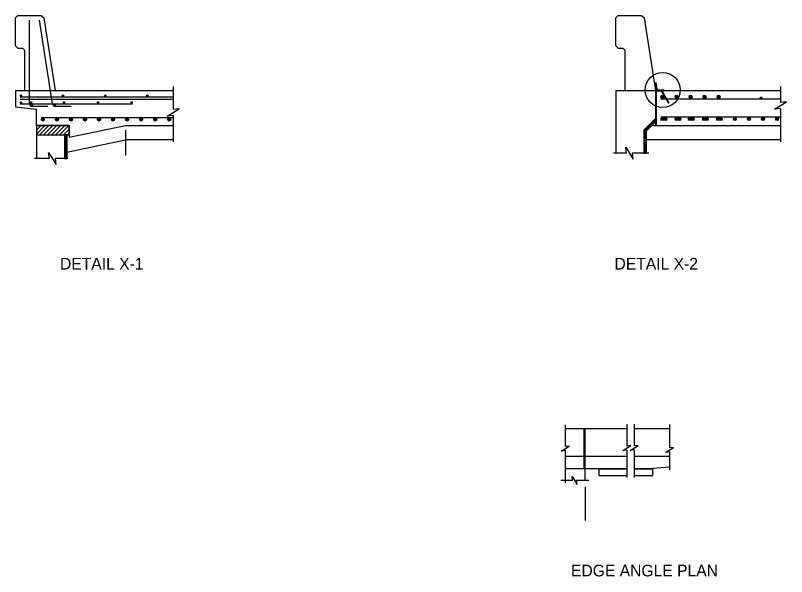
# Model space of a CAD drawing. Extents: x 1057 to 1110.2, y 876.6 to 919.1.
# Drawn here: x 1056.97 to 1084.42, y 898.07 to 918.04 of the extents above; entities that cross this region are included whole.
import ezdxf

# ---------------------------------------------------------------- set-up
doc = ezdxf.new("R2010")
doc.units = 0
for name, color, linetype in [('border_NO-PLOT', 7, 'Continuous'), ('pp_PRESENTATION', 7, 'Continuous'), ('str_Concrete-A', 7, 'Continuous'), ('str_Hatching-A', 7, 'Continuous'), ('str_Layout-A', 7, 'Continuous'), ('str_Misc-Steel-A', 7, 'Continuous'), ('str_Reinforcement-A', 7, 'Continuous'), ('str_Text-A', 7, 'Continuous')]:
    doc.layers.add(name, color=color, linetype=linetype)

msp = doc.modelspace()

# ---------------------------------------------------------------- linework, layer by layer
at = {"layer": 'pp_PRESENTATION'}
msp.add_circle((1080.015, 915.383), 0.622, dxfattribs=at)
at = {"layer": 'str_Concrete-A'}
for p, q in [((1057.049, 918.036), (1056.966, 917.953)), ((1056.966, 916.953), (1056.966, 917.953)), ((1057.049, 918.036), (1057.883, 918.036)), ((1057.883, 918.036), (1057.979, 917.954)), ((1057.979, 917.954), (1058.383, 915.369)), ((1078.422, 918.036), (1078.339, 917.953)), ((1078.339, 916.953), (1078.339, 917.953)), ((1078.422, 918.036), (1079.256, 918.036)), ((1079.256, 918.036), (1079.352, 917.954)), ((1079.352, 917.954), (1079.756, 915.369)), ((1056.966, 916.953), (1057.049, 916.869)), ((1057.049, 916.869), (1057.216, 916.869)), ((1057.216, 916.869), (1057.299, 916.786)), ((1078.339, 916.953), (1078.422, 916.869)), ((1078.422, 916.869), (1078.589, 916.869)), ((1078.589, 916.869), (1078.672, 916.786)), ((1057.299, 915.369), (1057.299, 916.786)), ((1078.672, 915.369), (1078.672, 916.786)), ((1062.585, 915.511), (1062.585, 914.692)), ((1084.21, 915.511), (1084.21, 914.936)), ((1056.966, 915.369), (1056.966, 914.786)), ((1056.966, 915.369), (1062.581, 915.369)), ((1078.339, 915.369), (1078.339, 913.14)), ((1078.339, 915.369), (1084.198, 915.369)), ((1079.756, 915.369), (1079.756, 914.119)), ((1079.777, 915.369), (1079.777, 914.119)), ((1056.966, 914.786), (1057.716, 914.703)), ((1057.716, 914.119), (1057.716, 914.703)), ((1084.21, 914.723), (1084.21, 913.537)), ((1062.585, 914.479), (1062.585, 913.537)), ((1079.339, 913.953), (1079.756, 914.369)), ((1057.716, 914.119), (1057.716, 913.786)), ((1058.883, 914.119), (1057.716, 914.119)), ((1057.716, 914.119), (1058.883, 914.119)), ((1058.883, 913.703), (1060.883, 914.119)), ((1058.883, 914.119), (1058.883, 913.703)), ((1058.883, 913.786), (1058.883, 914.119)), ((1060.883, 914.119), (1062.581, 914.119)), ((1079.623, 914.119), (1079.777, 914.119)), ((1079.777, 914.119), (1084.21, 914.119)), ((1079.339, 913.953), (1079.339, 913.14)), ((1057.716, 913.786), (1057.716, 912.949)), ((1057.716, 913.786), (1058.716, 913.786)), ((1057.716, 913.786), (1058.883, 913.786)), ((1058.716, 913.786), (1058.716, 912.949)), ((1058.716, 913.786), (1058.799, 913.786)), ((1058.799, 913.786), (1058.883, 913.786)), ((1058.799, 913.175), (1060.934, 913.619)), ((1060.934, 913.619), (1062.581, 913.619)), ((1079.422, 913.619), (1084.198, 913.619)), ((1078.723, 913.141), (1078.265, 913.141)), ((1079.517, 913.141), (1078.936, 913.141)), ((1058.176, 912.949), (1057.642, 912.949)), ((1058.831, 912.949), (1058.389, 912.949)), ((1076.538, 903.476), (1076.538, 902.697)), ((1078.739, 903.49), (1078.739, 902.715)), ((1078.992, 903.493), (1078.992, 902.718)), ((1080.251, 903.482), (1080.251, 902.649)), ((1076.547, 903.34), (1078.741, 903.34)), ((1077.212, 901.923), (1077.212, 903.34)), ((1077.254, 901.5), (1077.254, 903.34)), ((1078.992, 903.34), (1080.251, 903.34)), ((1076.538, 902.555), (1076.538, 901.403)), ((1078.739, 902.573), (1078.739, 901.594)), ((1078.992, 902.576), (1078.992, 901.597)), ((1077.212, 902.34), (1076.547, 902.34)), ((1078.741, 902.34), (1077.254, 902.34)), ((1080.251, 902.34), (1078.992, 902.34)), ((1080.251, 902.507), (1080.251, 901.852)), ((1076.547, 901.923), (1078.741, 901.923)), ((1078.992, 901.923), (1079.661, 901.923)), ((1080.251, 901.964), (1079.661, 901.923)), ((1076.803, 901.496), (1076.383, 901.496)), ((1077.381, 901.496), (1076.945, 901.496))]:
    msp.add_line(p, q, dxfattribs=at)
for points in [[(1084.21, 914.723), (1083.997, 914.696), (1084.424, 914.963), (1084.21, 914.936)], [(1062.585, 914.479), (1062.372, 914.452), (1062.799, 914.719), (1062.585, 914.692)], [(1078.723, 913.141), (1078.696, 913.354), (1078.963, 912.928), (1078.936, 913.141)], [(1058.176, 912.949), (1058.149, 913.162), (1058.416, 912.736), (1058.389, 912.949)], [(1076.538, 902.555), (1076.396, 902.537), (1076.681, 902.715), (1076.538, 902.697)], [(1078.739, 902.573), (1078.597, 902.555), (1078.881, 902.733), (1078.739, 902.715)], [(1078.992, 902.576), (1078.85, 902.558), (1079.134, 902.736), (1078.992, 902.718)], [(1080.251, 902.507), (1080.108, 902.489), (1080.393, 902.667), (1080.251, 902.649)], [(1076.803, 901.496), (1076.785, 901.638), (1076.963, 901.353), (1076.945, 901.496)]]:
    msp.add_lwpolyline(points, dxfattribs=at)
at = {"layer": 'str_Hatching-A'}
for p, q in [((1079.756, 914.369), (1079.339, 913.953)), ((1079.756, 914.369), (1079.339, 913.953)), ((1079.752, 914.365), (1079.756, 914.361)), ((1079.756, 914.252), (1079.756, 914.369)), ((1079.756, 914.252), (1079.756, 914.369)), ((1057.716, 914.119), (1057.716, 913.786)), ((1058.883, 914.119), (1057.716, 914.119)), ((1057.716, 913.816), (1058.019, 914.119)), ((1057.716, 913.958), (1057.878, 914.119)), ((1057.716, 914.099), (1057.737, 914.119)), ((1057.828, 913.786), (1058.161, 914.119)), ((1057.969, 913.786), (1058.302, 914.119)), ((1058.11, 913.786), (1058.444, 914.119)), ((1058.252, 913.786), (1058.585, 914.119)), ((1058.393, 913.786), (1058.727, 914.119)), ((1058.535, 913.786), (1058.868, 914.119)), ((1079.339, 913.904), (1079.756, 914.32)), ((1079.422, 913.918), (1079.756, 914.252)), ((1079.422, 913.918), (1079.756, 914.252)), ((1079.422, 913.918), (1079.756, 914.252)), ((1079.469, 914.083), (1079.528, 914.024)), ((1079.504, 914.118), (1079.563, 914.059)), ((1079.54, 914.153), (1079.598, 914.095)), ((1079.575, 914.189), (1079.634, 914.13)), ((1079.61, 914.224), (1079.669, 914.165)), ((1079.646, 914.259), (1079.704, 914.201)), ((1079.681, 914.295), (1079.74, 914.236)), ((1079.716, 914.33), (1079.756, 914.291)), ((1058.676, 913.786), (1058.883, 913.993)), ((1058.818, 913.786), (1058.883, 913.851)), ((1079.339, 913.953), (1079.339, 913.14)), ((1079.339, 913.953), (1079.339, 913.14)), ((1079.339, 913.93), (1079.422, 913.847)), ((1079.339, 913.833), (1079.422, 913.916)), ((1079.339, 913.859), (1079.422, 913.776)), ((1079.339, 913.762), (1079.422, 913.845)), ((1079.339, 913.788), (1079.422, 913.705)), ((1079.363, 913.977), (1079.422, 913.917)), ((1079.398, 914.012), (1079.457, 913.953)), ((1079.422, 913.918), (1079.422, 913.14)), ((1079.422, 913.619), (1079.422, 913.918)), ((1079.434, 914.047), (1079.492, 913.989)), ((1058.799, 913.786), (1058.716, 913.786)), ((1058.799, 913.786), (1058.716, 913.786)), ((1058.716, 913.786), (1058.716, 912.948)), ((1058.799, 913.786), (1058.716, 913.786)), ((1058.716, 913.786), (1058.716, 912.948)), ((1058.716, 913.753), (1058.749, 913.786)), ((1058.716, 913.682), (1058.799, 913.765)), ((1058.716, 913.719), (1058.799, 913.636)), ((1058.716, 913.612), (1058.799, 913.695)), ((1058.716, 913.649), (1058.799, 913.566)), ((1058.716, 913.541), (1058.799, 913.624)), ((1058.716, 913.578), (1058.799, 913.495)), ((1058.716, 913.47), (1058.799, 913.553)), ((1058.72, 913.786), (1058.799, 913.707)), ((1058.791, 913.786), (1058.799, 913.778)), ((1058.799, 913.786), (1058.799, 912.948)), ((1058.799, 912.948), (1058.799, 913.786)), ((1058.799, 912.948), (1058.799, 913.786)), ((1079.339, 913.692), (1079.422, 913.775)), ((1079.339, 913.717), (1079.422, 913.634)), ((1079.339, 913.621), (1079.422, 913.704)), ((1079.339, 913.647), (1079.422, 913.564)), ((1079.339, 913.55), (1079.422, 913.633)), ((1079.339, 913.576), (1079.422, 913.493)), ((1079.339, 913.479), (1079.422, 913.562)), ((1079.422, 913.14), (1079.422, 913.619)), ((1058.716, 913.507), (1058.799, 913.424)), ((1058.716, 913.399), (1058.799, 913.482)), ((1058.716, 913.437), (1058.799, 913.354)), ((1058.716, 913.329), (1058.799, 913.412)), ((1058.716, 913.366), (1058.799, 913.283)), ((1058.716, 913.258), (1058.799, 913.341)), ((1058.716, 913.295), (1058.799, 913.212)), ((1058.716, 913.187), (1058.799, 913.27)), ((1079.339, 913.505), (1079.422, 913.422)), ((1079.339, 913.409), (1079.422, 913.492)), ((1079.339, 913.435), (1079.422, 913.352)), ((1079.339, 913.338), (1079.422, 913.421)), ((1079.339, 913.364), (1079.422, 913.281)), ((1079.339, 913.267), (1079.422, 913.35)), ((1079.339, 913.293), (1079.422, 913.21)), ((1079.339, 913.197), (1079.422, 913.28)), ((1058.716, 913.225), (1058.799, 913.142)), ((1058.716, 913.117), (1058.799, 913.2)), ((1058.716, 913.154), (1058.799, 913.071)), ((1058.716, 913.046), (1058.799, 913.129)), ((1058.716, 913.083), (1058.799, 913)), ((1058.716, 912.975), (1058.799, 913.058)), ((1058.716, 913.012), (1058.781, 912.948)), ((1058.759, 912.948), (1058.799, 912.987)), ((1079.339, 913.222), (1079.422, 913.14)), ((1079.339, 913.152), (1079.351, 913.14)), ((1079.339, 913.14), (1079.422, 913.14)), ((1079.339, 913.14), (1079.422, 913.14)), ((1079.353, 913.14), (1079.422, 913.209)), ((1058.716, 912.948), (1058.799, 912.948)), ((1058.716, 912.948), (1058.799, 912.948)), ((1077.754, 901.673), (1077.754, 901.923)), ((1077.754, 901.903), (1078.741, 901.903)), ((1078.992, 901.903), (1079.661, 901.903)), ((1079.661, 901.673), (1079.661, 901.923)), ((1077.754, 901.673), (1078.741, 901.673)), ((1078.992, 901.673), (1079.661, 901.673))]:
    msp.add_line(p, q, dxfattribs=at)
msp.add_lwpolyline([(1079.422, 913.14), (1079.422, 913.619), (1079.422, 913.918)], dxfattribs=at)
at = {"layer": 'str_Layout-A'}
msp.add_line((1077.254, 901.265), (1077.254, 900.072), dxfattribs=at)
at = {"layer": 'str_Misc-Steel-A'}
for p, q in [((1079.777, 915.637), (1079.757, 915.634)), ((1079.791, 915.412), (1079.757, 915.634)), ((1079.812, 915.416), (1079.777, 915.637)), ((1079.797, 915.369), (1079.947, 915.369)), ((1079.797, 915.369), (1079.797, 915.349)), ((1079.797, 915.349), (1079.947, 915.349)), ((1079.841, 915.39), (1080.066, 915.39)), ((1079.841, 915.369), (1080.066, 915.369)), ((1079.973, 915.334), (1080.214, 914.916)), ((1079.991, 915.344), (1080.232, 914.926)), ((1080.066, 915.369), (1080.066, 915.39)), ((1080.214, 914.916), (1080.232, 914.926))]:
    msp.add_line(p, q, dxfattribs=at)
for centre, radius, start, end in [((1079.841, 915.42), 0.0508, 188.8807, 270), ((1079.841, 915.42), 0.03, 188.8807, 270), ((1079.947, 915.319), 0.0508, 30, 90), ((1079.947, 915.319), 0.03, 30, 90)]:
    msp.add_arc(centre, radius, start, end, dxfattribs=at)
at = {"layer": 'str_Reinforcement-A'}
for p, q in [((1057.466, 914.903), (1057.466, 917.869)), ((1058.289, 914.887), (1057.823, 917.869)), ((1057.162, 915.206), (1057.162, 915.199)), ((1058.662, 915.206), (1058.662, 915.199)), ((1060.162, 915.206), (1060.162, 915.199)), ((1061.662, 915.206), (1061.662, 915.199)), ((1057.133, 915.137), (1062.581, 915.137)), ((1057.133, 915.052), (1062.581, 915.052)), ((1057.133, 914.896), (1061.133, 914.896)), ((1057.162, 914.961), (1057.162, 914.954)), ((1057.521, 914.965), (1057.521, 914.959)), ((1058.701, 914.965), (1058.701, 914.959)), ((1059.901, 914.965), (1059.901, 914.959)), ((1061.101, 914.965), (1061.101, 914.959)), ((1079.944, 915.066), (1084.198, 915.066)), ((1080.004, 915.093), (1080.004, 915.106)), ((1080.504, 915.093), (1080.504, 915.106)), ((1081.004, 915.093), (1081.004, 915.106)), ((1081.504, 915.093), (1081.504, 915.106)), ((1082.004, 915.093), (1082.004, 915.106)), ((1083.512, 915.134), (1083.512, 915.127)), ((1057.548, 914.88), (1057.548, 914.874)), ((1057.566, 914.803), (1058.126, 914.803)), ((1058.367, 914.877), (1058.367, 914.87)), ((1058.388, 914.803), (1058.952, 914.803)), ((1057.883, 914.408), (1062.585, 914.408)), ((1057.943, 914.382), (1057.943, 914.369)), ((1058.443, 914.382), (1058.443, 914.369)), ((1058.943, 914.382), (1058.943, 914.369)), ((1059.443, 914.382), (1059.443, 914.369)), ((1059.943, 914.382), (1059.943, 914.369)), ((1060.443, 914.382), (1060.443, 914.369)), ((1060.943, 914.382), (1060.943, 914.369)), ((1061.443, 914.382), (1061.443, 914.369)), ((1061.943, 914.382), (1061.943, 914.369)), ((1062.443, 914.382), (1062.443, 914.369)), ((1079.944, 914.429), (1084.216, 914.429)), ((1080.004, 914.402), (1080.004, 914.389)), ((1080.108, 914.402), (1080.108, 914.389)), ((1080.504, 914.402), (1080.504, 914.389)), ((1080.608, 914.402), (1080.608, 914.389)), ((1080.977, 914.402), (1080.977, 914.389)), ((1081.081, 914.402), (1081.081, 914.389)), ((1081.477, 914.402), (1081.477, 914.389)), ((1081.581, 914.402), (1081.581, 914.389)), ((1081.977, 914.402), (1081.977, 914.389)), ((1082.081, 914.402), (1082.081, 914.389)), ((1082.581, 914.402), (1082.581, 914.389)), ((1083.081, 914.402), (1083.081, 914.389)), ((1083.581, 914.402), (1083.581, 914.389)), ((1084.081, 914.402), (1084.081, 914.389))]:
    msp.add_line(p, q, dxfattribs=at)
for centre, radius in [((1057.162, 915.18), 0.0258), ((1057.162, 915.18), 0.0194), ((1057.162, 915.18), 0.00967), ((1058.662, 915.18), 0.0258), ((1058.662, 915.18), 0.0194), ((1058.662, 915.18), 0.00967), ((1060.162, 915.18), 0.0258), ((1060.162, 915.18), 0.0194), ((1060.162, 915.18), 0.00967), ((1061.662, 915.18), 0.0258), ((1061.662, 915.18), 0.0194), ((1061.662, 915.18), 0.00967), ((1080.004, 915.145), 0.0522), ((1080.004, 915.145), 0.0392), ((1080.004, 915.145), 0.0196), ((1080.504, 915.145), 0.0522), ((1080.504, 915.145), 0.0392), ((1080.504, 915.145), 0.0196), ((1081.004, 915.145), 0.0522), ((1081.004, 915.145), 0.0392), ((1081.004, 915.145), 0.0196), ((1081.504, 915.145), 0.0522), ((1081.504, 915.145), 0.0392), ((1081.504, 915.145), 0.0196), ((1082.004, 915.145), 0.0522), ((1082.004, 915.145), 0.0392), ((1082.004, 915.145), 0.0196), ((1057.162, 914.935), 0.0258), ((1057.162, 914.935), 0.0194), ((1057.162, 914.935), 0.00967), ((1057.521, 914.939), 0.0258), ((1057.521, 914.939), 0.0194), ((1057.521, 914.939), 0.00967), ((1058.701, 914.94), 0.0258), ((1058.701, 914.94), 0.0194), ((1058.701, 914.94), 0.00967), ((1059.901, 914.94), 0.0258), ((1059.901, 914.94), 0.0194), ((1059.901, 914.94), 0.00967), ((1061.101, 914.94), 0.0258), ((1061.101, 914.94), 0.0194), ((1061.101, 914.94), 0.00967), ((1083.512, 915.108), 0.0258), ((1083.512, 915.108), 0.0194), ((1083.512, 915.108), 0.00967), ((1057.548, 914.855), 0.0258), ((1057.548, 914.855), 0.0194), ((1057.548, 914.855), 0.00967), ((1058.367, 914.851), 0.0258), ((1058.367, 914.851), 0.0194), ((1058.367, 914.851), 0.00967), ((1057.943, 914.33), 0.0522), ((1057.943, 914.33), 0.0392), ((1057.943, 914.33), 0.0196), ((1058.443, 914.33), 0.0522), ((1058.443, 914.33), 0.0392), ((1058.443, 914.33), 0.0196), ((1058.943, 914.33), 0.0522), ((1058.943, 914.33), 0.0392), ((1058.943, 914.33), 0.0196), ((1059.443, 914.33), 0.0522), ((1059.443, 914.33), 0.0392), ((1059.443, 914.33), 0.0196), ((1059.943, 914.33), 0.0522), ((1059.943, 914.33), 0.0392), ((1059.943, 914.33), 0.0196), ((1060.443, 914.33), 0.0522), ((1060.443, 914.33), 0.0392), ((1060.443, 914.33), 0.0196), ((1060.943, 914.33), 0.0522), ((1060.943, 914.33), 0.0392), ((1060.943, 914.33), 0.0196), ((1061.443, 914.33), 0.0522), ((1061.443, 914.33), 0.0392), ((1061.443, 914.33), 0.0196), ((1061.943, 914.33), 0.0522), ((1061.943, 914.33), 0.0392), ((1061.943, 914.33), 0.0196), ((1062.443, 914.33), 0.0522), ((1062.443, 914.33), 0.0392), ((1062.443, 914.33), 0.0196), ((1080.004, 914.35), 0.0522), ((1080.004, 914.35), 0.0392), ((1080.004, 914.35), 0.0196), ((1080.108, 914.35), 0.0522), ((1080.108, 914.35), 0.0392), ((1080.108, 914.35), 0.0196), ((1080.504, 914.35), 0.0522), ((1080.504, 914.35), 0.0392), ((1080.504, 914.35), 0.0196), ((1080.608, 914.35), 0.0522), ((1080.608, 914.35), 0.0392), ((1080.608, 914.35), 0.0196), ((1080.977, 914.35), 0.0522), ((1080.977, 914.35), 0.0392), ((1080.977, 914.35), 0.0196), ((1081.081, 914.35), 0.0522), ((1081.081, 914.35), 0.0392), ((1081.081, 914.35), 0.0196), ((1081.477, 914.35), 0.0522), ((1081.477, 914.35), 0.0392), ((1081.477, 914.35), 0.0196), ((1081.581, 914.35), 0.0522), ((1081.581, 914.35), 0.0392), ((1081.581, 914.35), 0.0196), ((1081.977, 914.35), 0.0522), ((1081.977, 914.35), 0.0392), ((1081.977, 914.35), 0.0196), ((1082.081, 914.35), 0.0522), ((1082.081, 914.35), 0.0392), ((1082.081, 914.35), 0.0196), ((1082.581, 914.35), 0.0522), ((1082.581, 914.35), 0.0392), ((1082.581, 914.35), 0.0196), ((1083.081, 914.35), 0.0522), ((1083.081, 914.35), 0.0392), ((1083.081, 914.35), 0.0196), ((1083.581, 914.35), 0.0522), ((1083.581, 914.35), 0.0392), ((1083.581, 914.35), 0.0196), ((1084.081, 914.35), 0.0522), ((1084.081, 914.35), 0.0392), ((1084.081, 914.35), 0.0196)]:
    msp.add_circle(centre, radius, dxfattribs=at)
for centre, start in [((1057.566, 914.903), 180), ((1058.388, 914.903), 188.8807)]:
    msp.add_arc(centre, 0.1, start, 270, dxfattribs=at)
at = {"layer": 'str_Text-A'}
msp.add_line((1060.883, 913.951), (1060.883, 913.053), dxfattribs=at)

# ---------------------------------------------------------------- texts
at = {"layer": 'border_NO-PLOT'}
for s, height, p in [('DETAIL X-1', 0.4167, (1058.554, 908.995)), ('DETAIL X-2', 0.4167, (1078.296, 908.995)), ('EDGE ANGLE PLAN', 0.41667, (1076.748, 898.078))]:
    msp.add_text(s, height=height, dxfattribs=at).set_placement(p)

doc.saveas('drawing.dxf')
